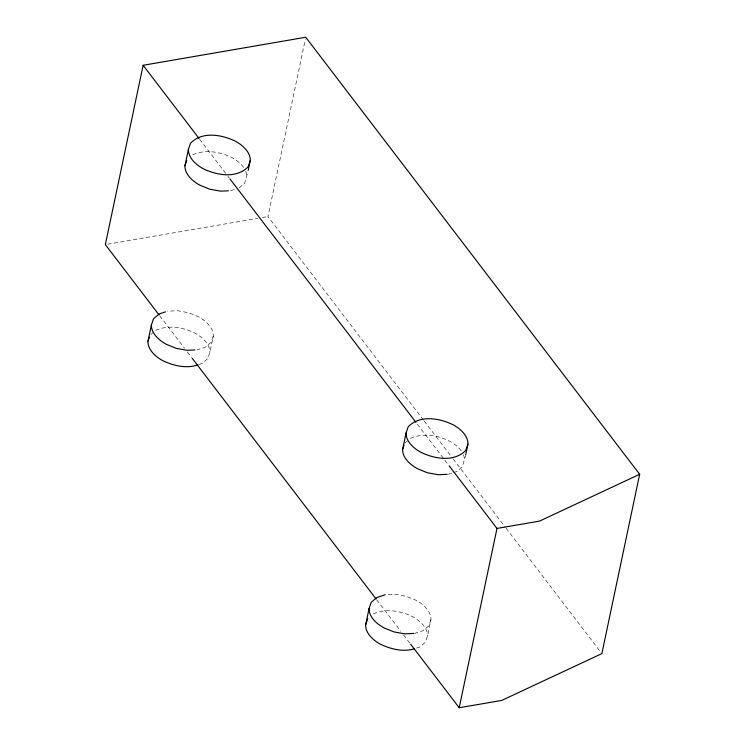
<?xml version="1.0" encoding="UTF-8"?>
<svg xmlns="http://www.w3.org/2000/svg" width="745" height="745" viewBox="0 0 745 745"><rect width="100%" height="100%" fill="white"/><g stroke="black" fill="none" stroke-linecap="round" stroke-linejoin="round"><path stroke-width="0.56" stroke-dasharray="3.73 2.79" d="M198.924 364.51L202.072 363.467L207.687 358.708L209.829 352.515L213.284 336.116A34.438 20.143 11.9 0 0 198.515 316.783L188.513 312.686L177.776 310.74L167.578 311.177M239.061 187.945L244.677 183.177L247.973 171.527M423.439 420.059L267.967 216.562L305.273 39.522M416.604 648.066L419.752 647.033L425.367 642.264L427.509 636.072L430.964 619.672A34.438 20.143 11.9 0 0 416.194 600.34L406.193 596.242L395.446 594.296L386.394 594.687M453.584 472.544L456.741 471.51L462.356 466.743L465.42 456.182M213.284 336.116L211.142 342.309L205.536 347.068L197.118 349.843M430.964 619.672L428.822 625.865L423.207 630.633L414.797 633.399M150.909 334.43L154.113 331.702M404.768 443.145L408.781 439.746M192.704 154.82C205.35 149.149 219.999 151.682 232.049 157.661A34.438 20.143 11.9 0 1 243.699 167.55M230.652 190.72L235.914 188.988M155.714 330.342C168.361 324.671 183.009 327.204 195.06 333.183A34.438 20.143 11.9 0 1 209.829 352.515M410.383 438.377C423.02 432.705 437.678 435.238 449.729 441.217A34.438 20.143 11.9 0 1 461.947 451.973M448.332 474.276L452.541 472.889M373.394 613.908C386.04 608.237 400.689 610.76 412.739 616.739A34.438 20.143 11.9 0 1 427.509 636.072M107.587 244.211L257.677 218.341M262.249 217.549L267.967 216.562M424.147 420.99L452.411 457.989M453.118 458.911L505.417 527.358M506.125 528.289L600.572 651.912M199.669 139.278L227.234 175.354M227.942 176.276L229.348 178.13M417.33 424.175L444.188 459.33M444.895 460.252L448.425 464.871M159.765 315.815L184.499 348.194M187.321 351.891L191.567 357.442M376.719 599.79L400.745 631.239M403.576 634.936L409.936 643.261M245.673 171.099A34.438 20.143 11.9 0 1 246.819 176.993M463.353 454.664A34.438 20.143 11.9 0 1 464.498 460.55"/><path stroke-width="1.12" d="M410.644 644.192L459.199 707.75L501.767 700.412L601.867 653.607L639.657 474.286L305.748 37.25L143.133 65.281L105.343 244.593L159.058 314.893M197.872 364.854C186.315 368.915 173.464 365.739 162.736 360.636A34.438 20.143 11.9 0 1 147.966 341.303L151.421 324.904L153.563 318.711L159.169 313.943L165.483 311.866M228.389 190.813L220.464 191.148L209.718 189.202L199.725 185.105A34.438 20.143 11.9 0 1 184.946 165.772L188.41 149.373L190.543 143.189C202.267 131.083 221.814 134.575 235.504 141.261A34.438 20.143 11.9 0 1 250.273 160.594L248.197 170.428M414.499 648.765C403.185 652.275 390.827 649.156 380.406 644.192A34.438 20.143 11.9 0 1 365.637 624.859L369.092 608.46L371.233 602.267L376.849 597.509L385.258 594.734M447.196 474.323L438.144 474.714L427.397 472.768L417.396 468.67A34.438 20.143 11.9 0 1 402.626 449.337L406.081 432.938L408.223 426.745C419.947 414.639 439.494 418.131 453.183 424.818A34.438 20.143 11.9 0 1 467.953 444.15L465.644 455.083M459.199 707.75L496.989 528.438L449.133 465.802M184.946 165.772L186.734 160.622M147.966 341.303L149.391 337.178M250.273 160.594L248.132 166.778C236.416 178.884 216.86 175.392 203.18 168.705A34.438 20.143 11.9 0 1 188.41 149.373M402.626 449.337L404.051 445.212M365.637 624.859L367.779 618.667M467.953 444.15L465.811 450.343C454.096 462.449 434.54 458.957 420.851 452.271A34.438 20.143 11.9 0 1 406.081 432.938M639.657 474.286L539.548 521.1L496.989 528.438M194.855 349.936L186.93 350.28L176.192 348.334L166.191 344.237A34.438 20.143 11.9 0 1 151.421 324.904M413.671 633.446L404.61 633.837L393.863 631.89L383.861 627.793A34.438 20.143 11.9 0 1 369.092 608.46M143.133 65.281L198.962 138.356M230.056 179.051L415.924 422.322M192.266 358.364L376.011 598.868"/></g></svg>
